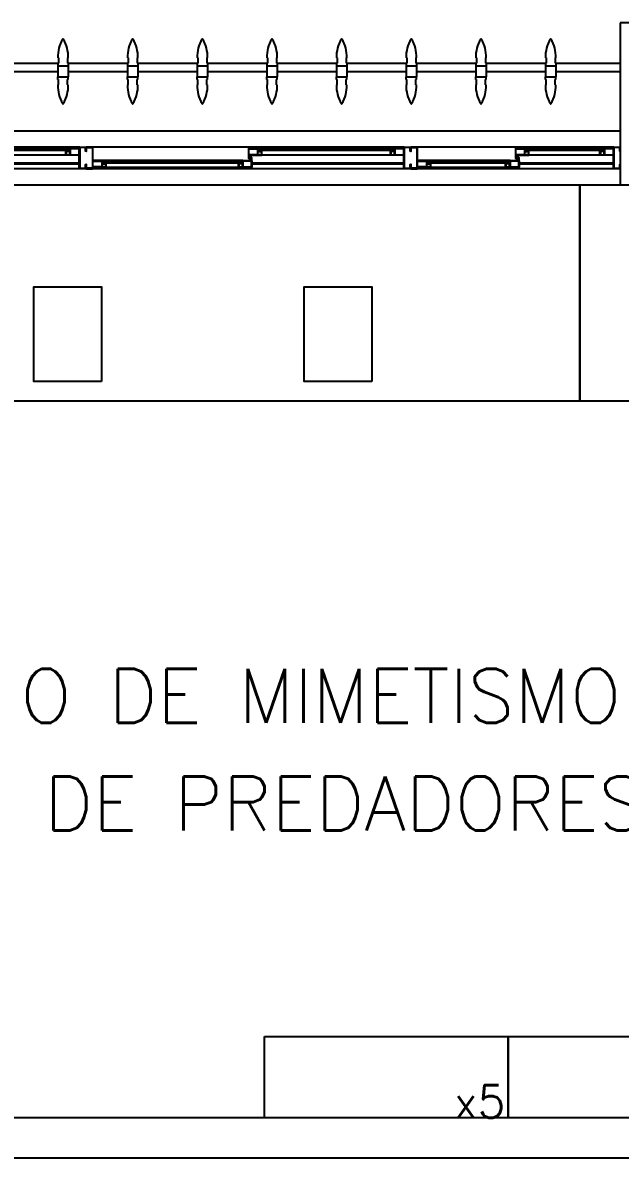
# Model space of a CAD drawing. Header units: millimetres. Extents: x 2128 to 2646, y 1972 to 2207.
# Drawn here: x 2314.402 to 2316.611, y 2021.765 to 2025.965 of the extents above; entities that cross this region are included whole.
import ezdxf

# ---------------------------------------------------------------- set-up
doc = ezdxf.new("R2010")
doc.units = ezdxf.units.MM
doc.linetypes.add('HIDDEN2', pattern=[4.7625, 3.175, -1.5875])
for name, color, linetype in [('AM-PROJEÇÃO', 1, 'HIDDEN2'), ('AM-TEXTO', 2, 'Continuous'), ('AR-ALV', 2, 'Continuous'), ('AR-ARMÁRIOSUP', 1, 'Continuous'), ('AR-BANCADAS', 1, 'Continuous'), ('AR-BRISES', 1, 'Continuous'), ('AR-ESQ', 1, 'Continuous'), ('AR-ESTC', 3, 'Continuous'), ('AR-LAY-OUT-EQUIPAMENTOS', 1, 'Continuous'), ('BC- VISTA', 1, 'Continuous'), ('BR-PAINEL', 1, 'Continuous'), ('BR-SUPORTE', 1, 'Continuous'), ('DT-ESQ-BAGUETE-C', 1, 'Continuous'), ('DT-ESQ-BAGUETE-V', 1, 'Continuous'), ('DT-ESQ-CHAPA DOBRADA-V', 1, 'Continuous'), ('DT-ESQ-PERFIL CADEIRA-C', 2, 'Continuous'), ('DT-ESQ-PERFIL CADEIRA-V', 2, 'Continuous'), ('DT-ESQ-PERFIL U SIMPLES-C', 2, 'Continuous'), ('DT-ESQ-PERFIL U-C', 2, 'Continuous'), ('DT-ESQ-PERFIL U-V', 1, 'Continuous'), ('DT-ESQ-VIDRO-C', 2, 'Continuous'), ('DT-TXTMOD', 1, 'Continuous'), ('TEXTO', 2, 'Continuous')]:
    doc.layers.add(name, color=color, linetype=linetype)
doc.styles.add('S10', font='simplex.shx', dxfattribs={"height": 0.1})
doc.styles.add('S12', font='simplex.shx', dxfattribs={"width": 1.1, "height": 0.12})
doc.styles.add('UNB-100', font='simplex.shx', dxfattribs={"height": 0.2})

# ---------------------------------------------------------------- blocks, each defined once
blk = doc.blocks.new('PS4')
at = {"layer": 'AM-PROJEÇÃO'}
blk.add_lwpolyline([(0.3, 0), (0.3, -1.2), (0, -1.2), (0, 0)], close=True, dxfattribs=at)
blk = doc.blocks.new('PS1')
at = {"layer": 'AM-PROJEÇÃO'}
blk.add_lwpolyline([(0.3, 0), (0.3, -0.9), (0, -0.9), (0, 0)], close=True, dxfattribs=at)
at = {"layer": 'AM-TEXTO', "style": 'S12'}
blk.add_attdef('QUANTIDADE', (0.3, -0.2), '', height=0.12, rotation=90, dxfattribs=at)
for tag, p, flags in [('ACABAMENTO', (0.7, -0.8), 3), ('PRATELEIRA', (0.3, -0.8), 2), ('SUSPENSO', (0.5, -0.8), 3), ('FERRAGEM', (0.9, -0.8), 3), ('TAMANHO', (1.1, -0.8), 3)]:
    blk.add_attdef(tag, p, '', height=0.12, rotation=90, dxfattribs=dict(at, flags=flags))
blk = doc.blocks.new('BCP08')
at = {"layer": 'BC- VISTA'}
blk.add_lwpolyline([(0.8, 0), (0.8, -1.1), (0, -1.1), (0, 0)], close=True, dxfattribs=at)
blk = doc.blocks.new('BCP17')
at = {"layer": 'BC- VISTA'}
blk.add_lwpolyline([(0.8, 0), (0.8, -2.325), (0, -2.325), (0, 0)], close=True, dxfattribs=at)
blk = doc.blocks.new('EF40-P')
at = {"layer": 'DT-ESQ-BAGUETE-C', "ltscale": 0.1}
for points in [[(0.4225, -0.08), (0.409, -0.08), (0.409, -0.0785), (0.422, -0.0785, 0.414214), (0.4225, -0.078), (0.4225, -0.067, 0.414214), (0.422, -0.0665), (0.409, -0.0665), (0.409, -0.065), (0.4225, -0.065, -0.414214), (0.424, -0.0665), (0.424, -0.0785, -0.414214)], [(0.7015, -0.08), (0.715, -0.08), (0.715, -0.0785), (0.702, -0.0785, -0.414214), (0.7015, -0.078), (0.7015, -0.067, -0.414214), (0.702, -0.0665), (0.715, -0.0665), (0.715, -0.065), (0.7015, -0.065, 0.414214), (0.7, -0.0665), (0.7, -0.0785, 0.414214)], [(1.41, -0.08), (1.3965, -0.08), (1.3965, -0.0785), (1.4095, -0.0785, 0.414214), (1.41, -0.078), (1.41, -0.067, 0.414214), (1.4095, -0.0665), (1.3965, -0.0665), (1.3965, -0.065), (1.41, -0.065, -0.414214), (1.4115, -0.0665), (1.4115, -0.0785, -0.414214)], [(1.9015, -0.08), (1.915, -0.08), (1.915, -0.0785), (1.902, -0.0785, -0.414214), (1.9015, -0.078), (1.9015, -0.067, -0.414214), (1.902, -0.0665), (1.915, -0.0665), (1.915, -0.065), (1.9015, -0.065, 0.414214), (1.9, -0.0665), (1.9, -0.0785, 0.414214)], [(0.0735, -0.125), (0.06, -0.125), (0.06, -0.1235), (0.073, -0.1235, 0.414214), (0.0735, -0.123), (0.0735, -0.112, 0.414214), (0.073, -0.1115), (0.06, -0.1115), (0.06, -0.11), (0.0735, -0.11, -0.414214), (0.075, -0.1115), (0.075, -0.1235, -0.414214)], [(0.339, -0.125), (0.3525, -0.125), (0.3525, -0.1235), (0.3395, -0.1235, -0.414214), (0.339, -0.123), (0.339, -0.112, -0.414214), (0.3395, -0.1115), (0.3525, -0.1115), (0.3525, -0.11), (0.339, -0.11, 0.414214), (0.3375, -0.1115), (0.3375, -0.1235, 0.414214)], [(0.8485, -0.125), (0.835, -0.125), (0.835, -0.1235), (0.848, -0.1235, 0.414214), (0.8485, -0.123), (0.8485, -0.112, 0.414214), (0.848, -0.1115), (0.835, -0.1115), (0.835, -0.11), (0.8485, -0.11, -0.414214), (0.85, -0.1115), (0.85, -0.1235, -0.414214)], [(1.3265, -0.125), (1.34, -0.125), (1.34, -0.1235), (1.327, -0.1235, -0.414214), (1.3265, -0.123), (1.3265, -0.112, -0.414214), (1.327, -0.1115), (1.34, -0.1115), (1.34, -0.11), (1.3265, -0.11, 0.414214), (1.325, -0.1115), (1.325, -0.1235, 0.414214)], [(2.0485, -0.125), (2.035, -0.125), (2.035, -0.1235), (2.048, -0.1235, 0.414214), (2.0485, -0.123), (2.0485, -0.112, 0.414214), (2.048, -0.1115), (2.035, -0.1115), (2.035, -0.11), (2.0485, -0.11, -0.414214), (2.05, -0.1115), (2.05, -0.1235, -0.414214)]]:
    blk.add_lwpolyline(points, format="xyb", close=True, dxfattribs=at)
at = {"layer": 'DT-ESQ-BAGUETE-V', "ltscale": 0.1}
for p, q in [((0.4225, -0.065), (0.7015, -0.065)), ((1.41, -0.065), (1.9015, -0.065)), ((0.0735, -0.11), (0.339, -0.11)), ((0.8485, -0.11), (1.3265, -0.11)), ((2.0485, -0.11), (2.5265, -0.11))]:
    blk.add_line(p, q, dxfattribs=at)
at = {"layer": 'DT-ESQ-CHAPA DOBRADA-V', "ltscale": 0.1}
for p, q in [((0.025, -0.077), (0.374, -0.077)), ((0.025, -0.08), (0.374, -0.08)), ((0.8, -0.077), (1.3615, -0.077)), ((0.8, -0.08), (1.3615, -0.08)), ((2, -0.077), (2.5615, -0.077)), ((2, -0.08), (2.5615, -0.08))]:
    blk.add_line(p, q, dxfattribs=at)
at = {"layer": 'DT-ESQ-PERFIL CADEIRA-C', "ltscale": 0.1}
for p, q in [((0.376, -0.0885), (0.4225, -0.0885)), ((0.75, -0.0885), (0.7015, -0.0885)), ((1.3635, -0.0885), (1.41, -0.0885)), ((1.95, -0.0885), (1.9015, -0.0885)), ((0.025, -0.1335), (0.0735, -0.1335)), ((0.3855, -0.1335), (0.339, -0.1335)), ((0.8, -0.1335), (0.8485, -0.1335)), ((1.373, -0.1335), (1.3265, -0.1335)), ((2, -0.1335), (2.0485, -0.1335))]:
    blk.add_line(p, q, dxfattribs=at)
for points in [[(0.4225, -0.087, -1), (0.4225, -0.09), (0.376, -0.09, -0.414214), (0.374, -0.088), (0.374, -0.067, -0.414214), (0.376, -0.065), (0.4075, -0.065, -0.414214), (0.409, -0.0665), (0.409, -0.087)], [(0.409, -0.0885, -0.198913), (0.4079, -0.0881, -0.198913), (0.4075, -0.087), (0.4075, -0.067, 0.414214), (0.407, -0.0665), (0.376, -0.0665, 0.414214), (0.3755, -0.067), (0.3755, -0.088, 0.414214), (0.376, -0.0885)], [(0.7015, -0.09), (0.75, -0.09), (0.75, -0.0885), (0.715, -0.0885, 0.198912), (0.7161, -0.0881, 0.198913), (0.7165, -0.087), (0.7165, -0.067, -0.414214), (0.717, -0.0665), (0.75, -0.0665), (0.75, -0.065), (0.7165, -0.065, 0.414214), (0.715, -0.0665), (0.715, -0.0785), (0.715, -0.08), (0.715, -0.087), (0.7015, -0.087, 1)], [(1.41, -0.087, -1), (1.41, -0.09), (1.3635, -0.09, -0.414214), (1.3615, -0.088), (1.3615, -0.067, -0.414214), (1.3635, -0.065), (1.395, -0.065, -0.414214), (1.3965, -0.0665), (1.3965, -0.087)], [(1.3965, -0.0885, -0.198913), (1.3954, -0.0881, -0.198913), (1.395, -0.087), (1.395, -0.067, 0.414214), (1.3945, -0.0665), (1.3635, -0.0665, 0.414214), (1.363, -0.067), (1.363, -0.088, 0.414214), (1.3635, -0.0885)], [(1.9015, -0.09), (1.95, -0.09), (1.95, -0.0885), (1.915, -0.0885, 0.198912), (1.9161, -0.0881, 0.198913), (1.9165, -0.087), (1.9165, -0.067, -0.414214), (1.917, -0.0665), (1.95, -0.0665), (1.95, -0.065), (1.9165, -0.065, 0.414214), (1.915, -0.0665), (1.915, -0.0785), (1.915, -0.08), (1.915, -0.087), (1.9015, -0.087, 1)], [(0.0735, -0.135), (0.025, -0.135), (0.025, -0.1335), (0.06, -0.1335, -0.198912), (0.0589, -0.1331, -0.198913), (0.0585, -0.132), (0.0585, -0.112, 0.414214), (0.058, -0.1115), (0.025, -0.1115), (0.025, -0.11), (0.0585, -0.11, -0.414214), (0.06, -0.1115), (0.06, -0.1235), (0.06, -0.125), (0.06, -0.132), (0.0735, -0.132, -1)], [(0.339, -0.132, 1), (0.339, -0.135), (0.3855, -0.135, 0.414214), (0.3875, -0.133), (0.3875, -0.112, 0.414214), (0.3855, -0.11), (0.354, -0.11, 0.414214), (0.3525, -0.1115), (0.3525, -0.132)], [(0.3525, -0.1335, 0.198913), (0.3536, -0.1331, 0.198913), (0.354, -0.132), (0.354, -0.112, -0.414214), (0.3545, -0.1115), (0.3855, -0.1115, -0.414214), (0.386, -0.112), (0.386, -0.133, -0.414214), (0.3855, -0.1335)], [(0.8485, -0.135), (0.8, -0.135), (0.8, -0.1335), (0.835, -0.1335, -0.198912), (0.8339, -0.1331, -0.198913), (0.8335, -0.132), (0.8335, -0.112, 0.414214), (0.833, -0.1115), (0.8, -0.1115), (0.8, -0.11), (0.8335, -0.11, -0.414214), (0.835, -0.1115), (0.835, -0.1235), (0.835, -0.125), (0.835, -0.132), (0.8485, -0.132, -1)], [(1.3265, -0.132, 1), (1.3265, -0.135), (1.373, -0.135, 0.414214), (1.375, -0.133), (1.375, -0.112, 0.414214), (1.373, -0.11), (1.3415, -0.11, 0.414214), (1.34, -0.1115), (1.34, -0.132)], [(1.34, -0.1335, 0.198913), (1.3411, -0.1331, 0.198913), (1.3415, -0.132), (1.3415, -0.112, -0.414214), (1.342, -0.1115), (1.373, -0.1115, -0.414214), (1.3735, -0.112), (1.3735, -0.133, -0.414214), (1.373, -0.1335)], [(2.0485, -0.135), (2, -0.135), (2, -0.1335), (2.035, -0.1335, -0.198912), (2.0339, -0.1331, -0.198913), (2.0335, -0.132), (2.0335, -0.112, 0.414214), (2.033, -0.1115), (2, -0.1115), (2, -0.11), (2.0335, -0.11, -0.414214), (2.035, -0.1115), (2.035, -0.1235), (2.035, -0.125), (2.035, -0.132), (2.0485, -0.132, -1)]]:
    blk.add_lwpolyline(points, format="xyb", close=True, dxfattribs=at)
at = {"layer": 'DT-ESQ-PERFIL CADEIRA-V', "ltscale": 0.1}
for p, q in [((0.4075, -0.09), (0.7015, -0.09)), ((1.395, -0.09), (1.9015, -0.09)), ((0.0735, -0.135), (0.339, -0.135)), ((0.8485, -0.135), (1.3265, -0.135)), ((2.0485, -0.135), (2.5265, -0.135))]:
    blk.add_line(p, q, dxfattribs=at)
at = {"layer": 'DT-ESQ-PERFIL U SIMPLES-C', "ltscale": 0.1}
for points in [[(0.376, -0.102), (0.384, -0.102), (0.384, -0.1005), (0.376, -0.1005, -0.414214), (0.3755, -0.1), (0.3755, -0.092, -0.414214), (0.376, -0.0915), (0.384, -0.0915), (0.384, -0.09), (0.376, -0.09, 0.414214), (0.374, -0.092), (0.374, -0.1, 0.414214)], [(0.3855, -0.098), (0.3775, -0.098), (0.3775, -0.0995), (0.3855, -0.0995, -0.414214), (0.386, -0.1), (0.386, -0.108, -0.414214), (0.3855, -0.1085), (0.3775, -0.1085), (0.3775, -0.11), (0.3855, -0.11, 0.414214), (0.3875, -0.108), (0.3875, -0.1, 0.414214)], [(1.3635, -0.102), (1.3715, -0.102), (1.3715, -0.1005), (1.3635, -0.1005, -0.414214), (1.363, -0.1), (1.363, -0.092, -0.414214), (1.3635, -0.0915), (1.3715, -0.0915), (1.3715, -0.09), (1.3635, -0.09, 0.414214), (1.3615, -0.092), (1.3615, -0.1, 0.414214)], [(1.373, -0.098), (1.365, -0.098), (1.365, -0.0995), (1.373, -0.0995, -0.414214), (1.3735, -0.1), (1.3735, -0.108, -0.414214), (1.373, -0.1085), (1.365, -0.1085), (1.365, -0.11), (1.373, -0.11, 0.414214), (1.375, -0.108), (1.375, -0.1, 0.414214)]]:
    blk.add_lwpolyline(points, format="xyb", close=True, dxfattribs=at)
at = {"layer": 'DT-ESQ-PERFIL U-C', "ltscale": 0.1}
for points in [[(0, -0.0615, -0.414214), (0.0015, -0.06), (0.0235, -0.06, -0.414214), (0.025, -0.0615), (0.025, -0.1385, -0.414214), (0.0235, -0.14), (0.0015, -0.14, -0.414214), (0, -0.1385), (0, -0.125), (0.0015, -0.125), (0.0015, -0.138, 0.414214), (0.002, -0.1385), (0.023, -0.1385, 0.414214), (0.0235, -0.138), (0.0235, -0.062, 0.414214), (0.023, -0.0615), (0.002, -0.0615, 0.414214), (0.0015, -0.062), (0.0015, -0.075), (0, -0.075)], [(0.775, -0.0615, 0.414214), (0.7735, -0.06), (0.7515, -0.06, 0.414214), (0.75, -0.0615), (0.75, -0.1385, 0.414214), (0.7515, -0.14), (0.7735, -0.14, 0.414214), (0.775, -0.1385), (0.775, -0.125), (0.7735, -0.125), (0.7735, -0.138, -0.414214), (0.773, -0.1385), (0.752, -0.1385, -0.414214), (0.7515, -0.138), (0.7515, -0.062, -0.414214), (0.752, -0.0615), (0.773, -0.0615, -0.414214), (0.7735, -0.062), (0.7735, -0.075), (0.775, -0.075)], [(0.775, -0.0615, -0.414214), (0.7765, -0.06), (0.7985, -0.06, -0.414214), (0.8, -0.0615), (0.8, -0.1385, -0.414214), (0.7985, -0.14), (0.7765, -0.14, -0.414214), (0.775, -0.1385), (0.775, -0.125), (0.7765, -0.125), (0.7765, -0.138, 0.414214), (0.777, -0.1385), (0.798, -0.1385, 0.414214), (0.7985, -0.138), (0.7985, -0.062, 0.414214), (0.798, -0.0615), (0.777, -0.0615, 0.414214), (0.7765, -0.062), (0.7765, -0.075), (0.775, -0.075)], [(1.975, -0.0615, 0.414214), (1.9735, -0.06), (1.9515, -0.06, 0.414214), (1.95, -0.0615), (1.95, -0.1385, 0.414214), (1.9515, -0.14), (1.9735, -0.14, 0.414214), (1.975, -0.1385), (1.975, -0.125), (1.9735, -0.125), (1.9735, -0.138, -0.414214), (1.973, -0.1385), (1.952, -0.1385, -0.414214), (1.9515, -0.138), (1.9515, -0.062, -0.414214), (1.952, -0.0615), (1.973, -0.0615, -0.414214), (1.9735, -0.062), (1.9735, -0.075), (1.975, -0.075)], [(1.975, -0.0615, -0.414214), (1.9765, -0.06), (1.9985, -0.06, -0.414214), (2, -0.0615), (2, -0.1385, -0.414214), (1.9985, -0.14), (1.9765, -0.14, -0.414214), (1.975, -0.1385), (1.975, -0.125), (1.9765, -0.125), (1.9765, -0.138, 0.414214), (1.977, -0.1385), (1.998, -0.1385, 0.414214), (1.9985, -0.138), (1.9985, -0.062, 0.414214), (1.998, -0.0615), (1.977, -0.0615, 0.414214), (1.9765, -0.062), (1.9765, -0.075), (1.975, -0.075)]]:
    blk.add_lwpolyline(points, format="xyb", close=True, dxfattribs=at)
at = {"layer": 'DT-ESQ-PERFIL U-V', "ltscale": 0.1}
for p, q in [((0.0235, -0.06), (0.7515, -0.06)), ((0.7985, -0.06), (1.9515, -0.06)), ((1.9985, -0.06), (3.1515, -0.06)), ((0.0235, -0.14), (0.7515, -0.14)), ((0.7985, -0.14), (1.9515, -0.14)), ((1.9985, -0.14), (3.1515, -0.14))]:
    blk.add_line(p, q, dxfattribs=at)
at = {"layer": 'DT-ESQ-VIDRO-C', "ltscale": 0.1}
for points in [[(0.7125, -0.085), (0.7125, -0.082), (0.4115, -0.082), (0.4115, -0.085)], [(1.9125, -0.085), (1.9125, -0.082), (1.399, -0.082), (1.399, -0.085)], [(0.063, -0.13), (0.063, -0.127), (0.3495, -0.127), (0.3495, -0.13)], [(0.838, -0.13), (0.838, -0.127), (1.337, -0.127), (1.337, -0.13)], [(2.038, -0.13), (2.038, -0.127), (2.537, -0.127), (2.537, -0.13)]]:
    blk.add_lwpolyline(points, close=True, dxfattribs=at)
at = {"layer": 'DT-TXTMOD', "ltscale": 0.1, "style": 'S10', "flags": 3}
for tag, p in [('M01', (0.025, -0.28)), ('M02', (0.3253, -0.28)), ('M03', (0.627, -0.28)), ('M04', (0.9288, -0.28)), ('M05', (1.2306, -0.28)), ('M06', (1.5323, -0.28)), ('M07', (1.8341, -0.28)), ('M08', (2.1359, -0.28)), ('M09', (2.4376, -0.28)), ('M10', (2.7394, -0.28)), ('M11', (3.0412, -0.28)), ('M12', (3.3429, -0.28)), ('M13', (3.6447, -0.28)), ('M14', (3.9464, -0.28)), ('M15', (4.2482, -0.28)), ('M16', (4.55, -0.28)), ('M17', (4.8517, -0.28))]:
    blk.add_attdef(tag, p, '', height=0.1, dxfattribs=at)
blk = doc.blocks.new('BR-MODULO8')
at = {"layer": 'BR-PAINEL'}
for p, q in [((-2.0792, 0.27), (-2.0767, 0.27)), ((-2.0767, 0.27), (-2.0767, 0.25)), ((-2.0433, 0.27), (-2.0433, 0.25)), ((-2.0408, 0.27), (-2.0433, 0.27)), ((-1.8217, 0.27), (-1.8192, 0.27)), ((-1.8192, 0.27), (-1.8192, 0.25)), ((-1.7858, 0.27), (-1.7858, 0.25)), ((-1.7833, 0.27), (-1.7858, 0.27)), ((-1.5642, 0.27), (-1.5617, 0.27)), ((-1.5617, 0.27), (-1.5617, 0.25)), ((-1.5283, 0.27), (-1.5283, 0.25)), ((-1.5258, 0.27), (-1.5283, 0.27)), ((-1.3067, 0.27), (-1.3042, 0.27)), ((-1.3042, 0.27), (-1.3042, 0.25)), ((-1.2708, 0.27), (-1.2708, 0.25)), ((-1.2683, 0.27), (-1.2708, 0.27)), ((-1.0492, 0.27), (-1.0467, 0.27)), ((-1.0467, 0.27), (-1.0467, 0.25)), ((-1.0133, 0.27), (-1.0133, 0.25)), ((-1.0108, 0.27), (-1.0133, 0.27)), ((-0.7917, 0.27), (-0.7892, 0.27)), ((-0.7892, 0.27), (-0.7892, 0.25)), ((-0.7558, 0.27), (-0.7558, 0.25)), ((-0.7533, 0.27), (-0.7558, 0.27)), ((-0.5342, 0.27), (-0.5317, 0.27)), ((-0.5317, 0.27), (-0.5317, 0.25)), ((-0.4958, 0.27), (-0.4983, 0.27)), ((-0.4983, 0.27), (-0.4983, 0.25)), ((-0.2767, 0.27), (-0.2742, 0.27)), ((-0.2742, 0.27), (-0.2742, 0.25)), ((-0.2408, 0.27), (-0.2408, 0.25)), ((-0.2383, 0.27), (-0.2408, 0.27)), ((-2.0792, 0.25), (-2.0792, 0.24)), ((-2.0792, 0.25), (-2.0767, 0.25)), ((-2.0792, 0.24), (-2.0408, 0.24)), ((-2.0792, 0.24), (-2.0792, 0.2)), ((-2.0408, 0.25), (-2.0433, 0.25)), ((-2.0408, 0.25), (-2.0408, 0.24)), ((-2.0408, 0.24), (-2.0408, 0.2)), ((-1.8217, 0.25), (-1.8217, 0.24)), ((-1.8217, 0.25), (-1.8192, 0.25)), ((-1.8217, 0.24), (-1.7833, 0.24)), ((-1.8217, 0.24), (-1.8217, 0.2)), ((-1.7833, 0.25), (-1.7858, 0.25)), ((-1.7833, 0.25), (-1.7833, 0.24)), ((-1.7833, 0.24), (-1.7833, 0.2)), ((-1.5642, 0.25), (-1.5642, 0.24)), ((-1.5642, 0.25), (-1.5617, 0.25)), ((-1.5642, 0.24), (-1.5258, 0.24)), ((-1.5642, 0.24), (-1.5642, 0.2)), ((-1.5258, 0.25), (-1.5283, 0.25)), ((-1.5258, 0.25), (-1.5258, 0.24)), ((-1.5258, 0.24), (-1.5258, 0.2)), ((-1.3067, 0.25), (-1.3067, 0.24)), ((-1.3067, 0.25), (-1.3042, 0.25)), ((-1.3067, 0.24), (-1.2683, 0.24)), ((-1.3067, 0.24), (-1.3067, 0.2)), ((-1.2683, 0.25), (-1.2708, 0.25)), ((-1.2683, 0.25), (-1.2683, 0.24)), ((-1.2683, 0.24), (-1.2683, 0.2)), ((-1.0492, 0.25), (-1.0492, 0.24)), ((-1.0492, 0.25), (-1.0467, 0.25)), ((-1.0492, 0.24), (-1.0108, 0.24)), ((-1.0492, 0.24), (-1.0492, 0.2)), ((-1.0108, 0.25), (-1.0133, 0.25)), ((-1.0108, 0.25), (-1.0108, 0.24)), ((-1.0108, 0.24), (-1.0108, 0.2)), ((-0.7917, 0.25), (-0.7917, 0.24)), ((-0.7917, 0.25), (-0.7892, 0.25)), ((-0.7917, 0.24), (-0.7533, 0.24)), ((-0.7917, 0.24), (-0.7917, 0.2)), ((-0.7533, 0.25), (-0.7558, 0.25)), ((-0.7533, 0.25), (-0.7533, 0.24)), ((-0.7533, 0.24), (-0.7533, 0.2)), ((-0.5342, 0.25), (-0.5317, 0.25)), ((-0.5342, 0.25), (-0.5342, 0.24)), ((-0.5342, 0.24), (-0.5342, 0.2)), ((-0.5342, 0.24), (-0.4958, 0.24)), ((-0.4958, 0.25), (-0.4983, 0.25)), ((-0.4958, 0.25), (-0.4958, 0.24)), ((-0.4958, 0.24), (-0.4958, 0.2)), ((-0.2767, 0.25), (-0.2767, 0.24)), ((-0.2767, 0.25), (-0.2742, 0.25)), ((-0.2767, 0.24), (-0.2383, 0.24)), ((-0.2767, 0.24), (-0.2767, 0.2)), ((-0.2383, 0.25), (-0.2408, 0.25)), ((-0.2383, 0.25), (-0.2383, 0.24)), ((-0.2383, 0.24), (-0.2383, 0.2)), ((-2.0792, 0.2), (-2.0408, 0.2)), ((-2.0792, 0.19), (-2.0792, 0.2)), ((-2.0792, 0.19), (-2.0767, 0.19)), ((-2.0792, 0.17), (-2.0767, 0.17)), ((-2.0767, 0.17), (-2.0767, 0.19)), ((-2.0408, 0.19), (-2.0433, 0.19)), ((-2.0433, 0.17), (-2.0433, 0.19)), ((-2.0408, 0.17), (-2.0433, 0.17)), ((-2.0408, 0.19), (-2.0408, 0.2)), ((-1.8217, 0.2), (-1.7833, 0.2)), ((-1.8217, 0.19), (-1.8217, 0.2)), ((-1.8217, 0.19), (-1.8192, 0.19)), ((-1.8217, 0.17), (-1.8192, 0.17)), ((-1.8192, 0.17), (-1.8192, 0.19)), ((-1.7833, 0.19), (-1.7858, 0.19)), ((-1.7858, 0.17), (-1.7858, 0.19)), ((-1.7833, 0.17), (-1.7858, 0.17)), ((-1.7833, 0.19), (-1.7833, 0.2)), ((-1.5642, 0.2), (-1.5258, 0.2)), ((-1.5642, 0.19), (-1.5642, 0.2)), ((-1.5642, 0.19), (-1.5617, 0.19)), ((-1.5642, 0.17), (-1.5617, 0.17)), ((-1.5617, 0.17), (-1.5617, 0.19)), ((-1.5258, 0.19), (-1.5283, 0.19)), ((-1.5283, 0.17), (-1.5283, 0.19)), ((-1.5258, 0.17), (-1.5283, 0.17)), ((-1.5258, 0.19), (-1.5258, 0.2)), ((-1.3067, 0.2), (-1.2683, 0.2)), ((-1.3067, 0.19), (-1.3067, 0.2)), ((-1.3067, 0.19), (-1.3042, 0.19)), ((-1.3067, 0.17), (-1.3042, 0.17)), ((-1.3042, 0.17), (-1.3042, 0.19)), ((-1.2683, 0.19), (-1.2708, 0.19)), ((-1.2708, 0.17), (-1.2708, 0.19)), ((-1.2683, 0.17), (-1.2708, 0.17)), ((-1.2683, 0.19), (-1.2683, 0.2)), ((-1.0492, 0.2), (-1.0108, 0.2)), ((-1.0492, 0.19), (-1.0492, 0.2)), ((-1.0492, 0.19), (-1.0467, 0.19)), ((-1.0492, 0.17), (-1.0467, 0.17)), ((-1.0467, 0.17), (-1.0467, 0.19)), ((-1.0108, 0.19), (-1.0133, 0.19)), ((-1.0133, 0.17), (-1.0133, 0.19)), ((-1.0108, 0.17), (-1.0133, 0.17)), ((-1.0108, 0.19), (-1.0108, 0.2)), ((-0.7917, 0.2), (-0.7533, 0.2)), ((-0.7917, 0.19), (-0.7917, 0.2)), ((-0.7917, 0.19), (-0.7892, 0.19)), ((-0.7917, 0.17), (-0.7892, 0.17)), ((-0.7892, 0.17), (-0.7892, 0.19)), ((-0.7533, 0.19), (-0.7558, 0.19)), ((-0.7558, 0.17), (-0.7558, 0.19)), ((-0.7533, 0.17), (-0.7558, 0.17)), ((-0.7533, 0.19), (-0.7533, 0.2)), ((-0.5342, 0.19), (-0.5342, 0.2)), ((-0.5342, 0.2), (-0.4958, 0.2)), ((-0.5342, 0.19), (-0.5317, 0.19)), ((-0.5342, 0.17), (-0.5317, 0.17)), ((-0.5317, 0.17), (-0.5317, 0.19)), ((-0.4983, 0.17), (-0.4983, 0.19)), ((-0.4958, 0.19), (-0.4983, 0.19)), ((-0.4958, 0.17), (-0.4983, 0.17)), ((-0.4958, 0.19), (-0.4958, 0.2)), ((-0.2767, 0.2), (-0.2383, 0.2)), ((-0.2767, 0.19), (-0.2767, 0.2)), ((-0.2767, 0.19), (-0.2742, 0.19)), ((-0.2767, 0.17), (-0.2742, 0.17)), ((-0.2742, 0.17), (-0.2742, 0.19)), ((-0.2383, 0.19), (-0.2408, 0.19)), ((-0.2408, 0.17), (-0.2408, 0.19)), ((-0.2383, 0.17), (-0.2408, 0.17)), ((-0.2383, 0.19), (-0.2383, 0.2))]:
    blk.add_line(p, q, dxfattribs=at)
for centre, radius, start, end in [((-1.9542, 0.2739), 0.1251, 148.4721, 181.772), ((-2.06, 0.3387), 0.001, 37.1012, 142.8988), ((-2.1658, 0.2739), 0.1251, 358.228, 31.5279), ((-1.6967, 0.2739), 0.1251, 148.4721, 181.772), ((-1.8025, 0.3387), 0.001, 37.1012, 142.8988), ((-1.9083, 0.2739), 0.1251, 358.228, 31.5279), ((-1.4392, 0.2739), 0.1251, 148.4721, 181.772), ((-1.545, 0.3387), 0.001, 37.1012, 142.8988), ((-1.6508, 0.2739), 0.1251, 358.228, 31.5279), ((-1.1817, 0.2739), 0.1251, 148.4721, 181.772), ((-1.2875, 0.3387), 0.001, 37.1012, 142.8988), ((-1.3933, 0.2739), 0.1251, 358.228, 31.5279), ((-0.9242, 0.2739), 0.1251, 148.4721, 181.772), ((-1.03, 0.3387), 0.001, 37.1012, 142.8988), ((-1.1358, 0.2739), 0.1251, 358.228, 31.5279), ((-0.6667, 0.2739), 0.1251, 148.4721, 181.772), ((-0.7725, 0.3387), 0.001, 37.1012, 142.8988), ((-0.8783, 0.2739), 0.1251, 358.228, 31.5279), ((-0.4092, 0.2739), 0.1251, 148.4721, 181.772), ((-0.515, 0.3387), 0.001, 37.1012, 142.8988), ((-0.6208, 0.2739), 0.1251, 358.228, 31.5279), ((-0.1517, 0.2739), 0.1251, 148.4721, 181.772), ((-0.2575, 0.3387), 0.001, 37.1012, 142.8988), ((-0.3633, 0.2739), 0.1251, 358.228, 31.5279), ((-1.9542, 0.1661), 0.1251, 178.228, 211.5279), ((-2.1658, 0.1661), 0.1251, 328.4721, 1.772), ((-1.6967, 0.1661), 0.1251, 178.228, 211.5279), ((-1.9083, 0.1661), 0.1251, 328.4721, 1.772), ((-1.4392, 0.1661), 0.1251, 178.228, 211.5279), ((-1.6508, 0.1661), 0.1251, 328.4721, 1.772), ((-1.1817, 0.1661), 0.1251, 178.228, 211.5279), ((-1.3933, 0.1661), 0.1251, 328.4721, 1.772), ((-0.9242, 0.1661), 0.1251, 178.228, 211.5279), ((-1.1358, 0.1661), 0.1251, 328.4721, 1.772), ((-0.6667, 0.1661), 0.1251, 178.228, 211.5279), ((-0.8783, 0.1661), 0.1251, 328.4721, 1.772), ((-0.4092, 0.1661), 0.1251, 178.228, 211.5279), ((-0.6208, 0.1661), 0.1251, 328.4721, 1.772), ((-0.1517, 0.1661), 0.1251, 178.228, 211.5279), ((-0.3633, 0.1661), 0.1251, 328.4721, 1.772), ((-2.06, 0.1013), 0.001, 217.1012, 322.8988), ((-1.8025, 0.1013), 0.001, 217.1012, 322.8988), ((-1.545, 0.1013), 0.001, 217.1012, 322.8988), ((-1.2875, 0.1013), 0.001, 217.1012, 322.8988), ((-1.03, 0.1013), 0.001, 217.1012, 322.8988), ((-0.7725, 0.1013), 0.001, 217.1012, 322.8988), ((-0.515, 0.1013), 0.001, 217.1012, 322.8988), ((-0.2575, 0.1013), 0.001, 217.1012, 322.8988)]:
    blk.add_arc(centre, radius, start, end, dxfattribs=at)
at = {"layer": 'BR-SUPORTE'}
for p, q in [((-2.2983, 0.25), (-2.0767, 0.25)), ((-2.2983, 0.22), (-2.0792, 0.22)), ((-2.0408, 0.25), (-1.8192, 0.25)), ((-2.0408, 0.22), (-1.8217, 0.22)), ((-1.7833, 0.25), (-1.5617, 0.25)), ((-1.7833, 0.22), (-1.5642, 0.22)), ((-1.5258, 0.25), (-1.3042, 0.25)), ((-1.5258, 0.22), (-1.3067, 0.22)), ((-1.2683, 0.25), (-1.0467, 0.25)), ((-1.2683, 0.22), (-1.0492, 0.22)), ((-1.0108, 0.25), (-0.7892, 0.25)), ((-1.0108, 0.22), (-0.7917, 0.22)), ((-0.7533, 0.25), (-0.5317, 0.25)), ((-0.7533, 0.22), (-0.5342, 0.22)), ((-0.4958, 0.25), (-0.2742, 0.25)), ((-0.4958, 0.22), (-0.2767, 0.22)), ((-0.2383, 0.25), (0, 0.25)), ((-0.2383, 0.22), (0, 0.22))]:
    blk.add_line(p, q, dxfattribs=at)

msp = doc.modelspace()

# ---------------------------------------------------------------- linework, layer by layer
at = {"layer": 'AR-ALV'}
for p, q in [((2317.4615, 2021.9151), (2312.8365, 2021.9151)), ((2317.4615, 2021.7651), (2312.8365, 2021.7651))]:
    msp.add_line(p, q, dxfattribs=at)
at = {"layer": 'AR-ESQ'}
for p, q in [((2311.4615, 2025.5651), (2316.6115, 2025.5651)), ((2311.4615, 2025.3651), (2316.6115, 2025.3651))]:
    msp.add_line(p, q, dxfattribs=at)
at = {"layer": 'AR-ESTC'}
msp.add_lwpolyline([(2316.6115, 2025.9651), (2316.6115, 2025.3651), (2316.8115, 2025.3651), (2316.8115, 2025.9651)], close=True, dxfattribs=at)
at = {"layer": 'AR-LAY-OUT-EQUIPAMENTOS'}
for points in [[(2314.6932, 2024.6387), (2314.4432, 2024.6387), (2314.4432, 2024.9887), (2314.6932, 2024.9887)], [(2315.6932, 2024.6387), (2315.4432, 2024.6387), (2315.4432, 2024.9887), (2315.6932, 2024.9887)]]:
    msp.add_lwpolyline(points, close=True, dxfattribs=at)

# ---------------------------------------------------------------- block references
at = {"layer": 'AR-ARMÁRIOSUP'}
ref = msp.add_blockref('PS1', (2316.1967, 2022.2151), dxfattribs=dict(at, rotation=270))
ref.add_attrib('QUANTIDADE', 'x5', (2315.9967, 2021.9151), dxfattribs={"layer": 'AM-TEXTO', "height": 0.12, "style": 'S12'})
ref = msp.add_blockref('PS4', (2317.3967, 2022.2151), dxfattribs=dict(at, rotation=270))
ref.add_attrib('QUANTIDADE', 'x5', (2317.1967, 2021.9151), dxfattribs={"layer": 'AM-TEXTO', "height": 0.12, "rotation": 360, "style": 'S12'})
at = {"layer": 'AR-BANCADAS', "rotation": 90}
for name, p in [('BCP17', (2314.1365, 2024.5651)), ('BCP08', (2316.4615, 2024.5651))]:
    msp.add_blockref(name, p, dxfattribs=at)
at = {"layer": 'AR-BRISES'}
msp.add_blockref('BR-MODULO8', (2316.6115, 2025.5651), dxfattribs=at)
at = {"layer": 'AR-ESQ', "rotation": 180}
msp.add_blockref('EF40-P', (2316.6115, 2025.3651), dxfattribs=at)

# ---------------------------------------------------------------- texts
at = {"layer": 'TEXTO', "style": 'UNB-100'}
for s, p in [('LABORATÓRIO DE MIMETISMO E ', (2312.8172, 2023.3756)), ('PSICOLOGIA DE PREDADORES', (2312.8195, 2022.9778))]:
    msp.add_text(s, height=0.2, dxfattribs=at).set_placement(p)

doc.saveas('drawing.dxf')
